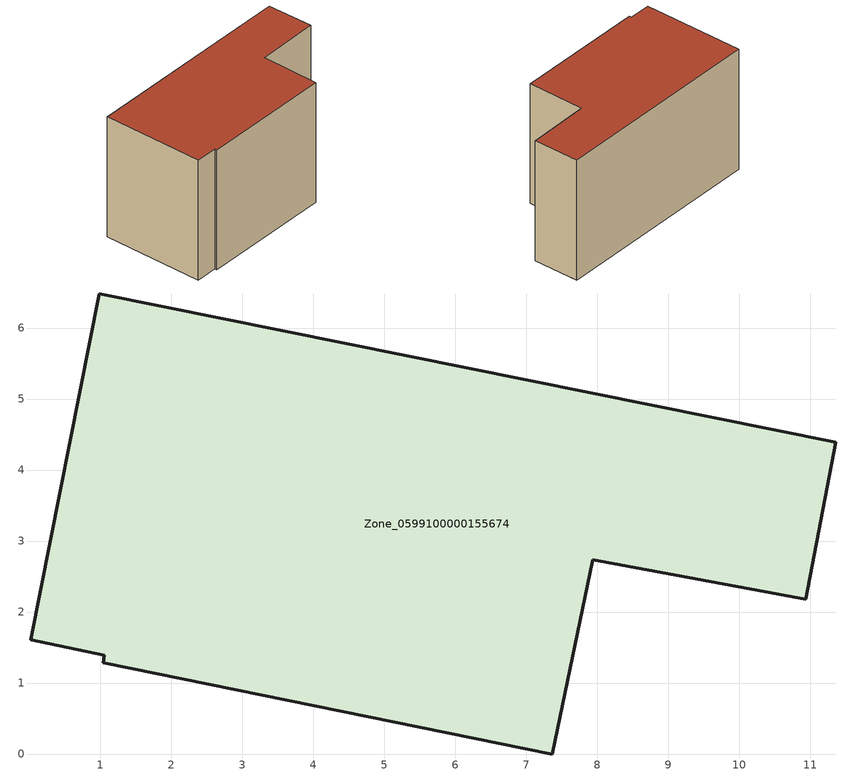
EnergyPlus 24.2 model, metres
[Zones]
Zone_0599100000155674
 floor ground (C_G): 1.04,1.29 1.06,1.39 0.02,1.61 0.99,6.48 11.36,4.39 10.94,2.18 7.94,2.74 7.37,0 z0
 wall outside (C_F): 7.94,2.74 10.94,2.18 11.36,4.39 0.99,6.48 0.02,1.61 1.06,1.39 1.04,1.29 7.37,0 7.94,2.74 z0:6.11
 roof outside (C_R): 1.06,1.39 1.04,1.29 7.37,0 7.94,2.74 10.94,2.18 11.36,4.39 0.99,6.48 0.02,1.61 z6.11
[BUILDING]
Pand.0599100000155674: North Axis=0; Terrain=City; Loads Convergence Tolerance Value=0.04; Temperature Convergence Tolerance Value=0.4; Solar Distribution=FullExterior; Maximum Number of Warmup Days=25; Minimum Number of Warmup Days=1
[Site:Location]
Rotterdam.The.Hague.AP_ZH_NLD Design_Conditions: Latitude=51.96; Longitude=4.45; Time Zone=1; Elevation=-4.5
[SITE:GROUNDTEMPERATURE:BUILDINGSURFACE]
18, 18, 18, 18, 18, 18, 18, 18, 18, 18, 18, 18
[MATERIAL] Thermal Absorptance=0.9; Solar Absorptance=0.7; Visible Absorptance=0.7
Name | Roughness | Thickness | Conductivity | Density | Specific Heat
G.TC.1946 | MediumSmooth | 0.15 | 1 | 540 | 1210
F.TC.1946 | Rough | 0.3 | 0.857143 | 1920 | 840
R.TC.1946 | MediumRough | 0.2 | 0.909091 | 1500 | 1000
[CONSTRUCTION]
C_G: G.TC.1946
C_F: F.TC.1946
C_R: R.TC.1946
[ZONE]
Zone_0599100000155674: Type=1; Multiplier=1; Ceiling Height=Autocalculate; Volume=Autocalculate; Floor Area=autocalculate; Part of Total Floor Area=Yes
[ZONEINFILTRATION:DESIGNFLOWRATE]
Infil_Zone_0599100000155674: Zone or ZoneList or Space or SpaceList=Zone_0599100000155674; Schedule=AlwaysOn; Design Flow Rate Calculation Method=Flow/Area; Flow Rate per Floor Area=0.003; Constant Term Coefficient=1; Temperature Term Coefficient=0; Velocity Term Coefficient=0; Velocity Squared Term Coefficient=0
[HVACTEMPLATE:ZONE:IDEALLOADSAIRSYSTEM]
Zone_0599100000155674: Maximum Heating Supply Air Temperature=50; Minimum Cooling Supply Air Temperature=13; Maximum Heating Supply Air Humidity Ratio=0.0156; Minimum Cooling Supply Air Humidity Ratio=0.0077; Heating Limit=NoLimit; Cooling Limit=NoLimit; Dehumidification Control Type=ConstantSensibleHeatRatio; Cooling Sensible Heat Ratio=0.7; Dehumidification Setpoint=60; Humidification Control Type=None; Humidification Setpoint=30; Outdoor Air Method=None; Outdoor Air Flow Rate per Person=0.00944; Outdoor Air Flow Rate per Zone Floor Area=0; Outdoor Air Flow Rate per Zone=0; Demand Controlled Ventilation Type=None; Outdoor Air Economizer Type=NoEconomizer; Heat Recovery Type=None; Sensible Heat Recovery Effectiveness=0.7; Latent Heat Recovery Effectiveness=0.65
[ZONECONTROL:THERMOSTAT]
ThermostatControl_Zone_0599100000155674: Zone or ZoneList=Zone_0599100000155674; Control Type Schedule=DualSetpointControlType; Control 1=Thermostat_Zone_0599100000155674; Temperature Difference Between Cutout And Setpoint=0
[THERMOSTATSETPOINT:DUALSETPOINT]
Thermostat_Zone_0599100000155674: Heating Setpoint Temperature Schedule=HeatingSetpoint_Zone_0599100000155674; Cooling Setpoint Temperature Schedule=CoolingSetpoint_Zone_0599100000155674
[SCHEDULE:COMPACT]
HeatingSetpoint_Zone_0599100000155674: Through: 12/31, For: AllDays, Until: 24:00, 21
CoolingSetpoint_Zone_0599100000155674: Through: 12/31, For: AllDays, Until: 24:00, 24
DualSetpointControlType: Through: 12/31, For: AllDays, Until: 24:00, 4
AlwaysOn: Through: 12/31, For: AllDays, Until: 24:00, 1
